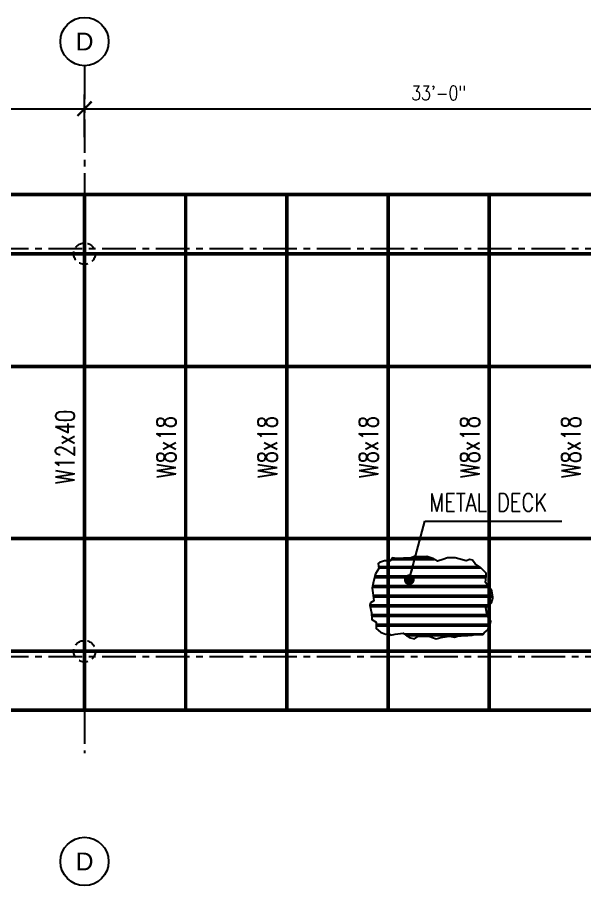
# Model space of a CAD drawing. Header units: inches. Extents: x 58342 to 61343, y 11242 to 14225.
# Drawn here: x 59772.2 to 60089.4, y 12732.9 to 13217.8 of the extents above; entities that cross this region are included whole.
import ezdxf
from ezdxf.enums import TextEntityAlignment as Align

# ---------------------------------------------------------------- set-up
doc = ezdxf.new("R2010")
doc.units = ezdxf.units.IN
doc.header["$MEASUREMENT"] = 0
doc.header["$PDMODE"] = 3
doc.linetypes.add('CENTER', pattern=[2, 1.25, -0.25, 0.25, -0.25])
doc.linetypes.add('HIDDEN', pattern=[0.375, 0.25, -0.125])
for name, color, linetype in [('A-RCC-SHWL', 4, 'Continuous'), ('BEAM-1', 3, 'HIDDEN'), ('DIM', 2, 'Continuous'), ('GC', 3, 'Continuous'), ('GIRDER', 6, 'HIDDEN'), ('Grid line', 1, 'CENTER'), ('GT', 4, 'Continuous'), ('L', 2, 'Continuous'), ('N-DIM-Z', 126, 'Continuous'), ('SLAB', 3, 'Continuous'), ('TEXT3', 4, 'Continuous')]:
    doc.layers.add(name, color=color, linetype=linetype)
doc.styles.add('3-32', font='simplex.shx', dxfattribs={"width": 0.75, "height": 10.6666})
doc.styles.add('dim', font='arial.ttf')
doc.styles.add('DIM 1_4 (A)', font='simplex.shx', dxfattribs={"width": 0.8})
doc.styles.add('DIM 1_8 (A)', font='simplex.shx', dxfattribs={"width": 0.8})
doc.dimstyles.new('DIM 1_8 (A)', dxfattribs={"dimtxt": 8, "dimasz": 8, "dimexe": 8, "dimexo": 8, "dimgap": 4, "dimtad": 1, "dimdec": 0, "dimzin": 3, "dimdsep": 46, "dimlunit": 4, "dimtxsty": 'DIM 1_8 (A)', "dimblk": 'ARCHTICK', "dimcen": 8, "dimdle": 8, "dimclrd": 2, "dimclre": 2, "dimclrt": 3, "dimadec": 0, "dimazin": 2, "dimtfac": 1, "dimtdec": 0, "dimtofl": 0, "dimtmove": 0, "dimatfit": 3, "dimfxl": 0, "dimtolj": 1, "dimtzin": 0, "dimlwd": -1, "dimlwe": -1, "dimarcsym": 0})

# ---------------------------------------------------------------- blocks, each defined once
blk = doc.blocks.new('_ARCHTICK')
at = {"color": 0, "linetype": 'ByBlock', "const_width": 0.15}
blk.add_lwpolyline([(-0.5, -0.5), (0.5, 0.5)], dxfattribs=at)
blk = doc.blocks.new('*D1074')
at = {"layer": 'DEFPOINTS', "color": 0, "transparency": 16777216}
for p in [(59809.78, 13166.79), (59605.78, 13142.79), (59809.78, 13142.79)]:
    blk.add_point(p, dxfattribs=at)
at = {"layer": 'DIM', "color": 2, "transparency": 16777216}
for p, q in [((59605.78, 13150.79), (59605.78, 13174.79)), ((59809.78, 13150.79), (59809.78, 13174.79)), ((59597.78, 13166.79), (59817.78, 13166.79))]:
    blk.add_line(p, q, dxfattribs=at)
at = {"layer": 'DIM', "color": 2, "transparency": 16777216, "xscale": 8, "yscale": 8, "zscale": 8, "rotation": 180}
blk.add_blockref('_ARCHTICK', (59605.78, 13166.79), dxfattribs=at)
at = {"layer": 'DIM', "color": 2, "transparency": 16777216, "xscale": 8, "yscale": 8, "zscale": 8}
blk.add_blockref('_ARCHTICK', (59809.78, 13166.79), dxfattribs=at)
at = {"layer": 'DIM', "color": 3, "transparency": 16777216, "insert": (59707.78, 13175.55), "char_height": 8, "attachment_point": 5, "style": 'DIM 1_8 (A)'}
blk.add_mtext('\\A1;17\'-0"', dxfattribs=at)
blk = doc.blocks.new('*D1075')
at = {"layer": 'DEFPOINTS', "color": 0, "transparency": 16777216}
for p in [(60205.78, 13166.79), (59809.78, 13142.79), (60205.78, 13142.79)]:
    blk.add_point(p, dxfattribs=at)
at = {"layer": 'DIM', "color": 2, "transparency": 16777216}
for p, q in [((59809.78, 13150.79), (59809.78, 13174.79)), ((60205.78, 13150.79), (60205.78, 13174.79)), ((59801.78, 13166.79), (60213.78, 13166.79))]:
    blk.add_line(p, q, dxfattribs=at)
at = {"layer": 'DIM', "color": 2, "transparency": 16777216, "xscale": 8, "yscale": 8, "zscale": 8, "rotation": 180}
blk.add_blockref('_ARCHTICK', (59809.78, 13166.79), dxfattribs=at)
at = {"layer": 'DIM', "color": 2, "transparency": 16777216, "xscale": 8, "yscale": 8, "zscale": 8}
blk.add_blockref('_ARCHTICK', (60205.78, 13166.79), dxfattribs=at)
at = {"layer": 'DIM', "color": 3, "transparency": 16777216, "insert": (60007.78, 13175.55), "char_height": 8, "attachment_point": 5, "style": 'DIM 1_8 (A)'}
blk.add_mtext('\\A1;33\'-0"', dxfattribs=at)
blk = doc.blocks.new('A$C06E30DF9')
at = {"layer": 'GIRDER', "color": 2, "linetype": 'Continuous', "ltscale": 5}
for p, q in [((14.28, 4.51), (60.3, 4.51)), ((35.03, 6.28), (56.19, 6.28)), ((0.37, -2.97), (108.52, -2.97)), ((0.59, -4.74), (110.84, -4.74)), ((0.59, -4.74), (110.84, -4.74)), ((-4.28, -15.12), (116.3, -15.12)), ((-4.28, -15.12), (116.3, -15.12)), ((-3.69, -13.35), (116.45, -13.35)), ((-6.56, -25.49), (119.6, -25.49)), ((-6.56, -25.49), (119.6, -25.49)), ((-6.08, -23.72), (118.22, -23.72)), ((-5.59, -34.1), (123.06, -34.1)), ((-5.39, -35.87), (123.3, -35.87)), ((-5.39, -35.87), (123.3, -35.87)), ((-9.12, -44.47), (119.7, -44.47)), ((-8.88, -46.25), (117.71, -46.25)), ((-8.88, -46.25), (117.71, -46.25)), ((-7.36, -54.85), (117.14, -54.85)), ((-7.23, -56.62), (117.66, -56.62)), ((-2.4, -65.23), (120.74, -65.23)), ((-2.4, -67), (119.99, -67)), ((27.52, -75.6), (113.18, -75.6)), ((30.05, -77.37), (96.69, -77.37))]:
    blk.add_line(p, q, dxfattribs=at)
at = {"layer": 'SLAB', "color": 1, "linetype": 'Continuous', "ltscale": 5}
blk.add_lwpolyline([(1.18, 1.22), (0, 0), (0.66, -5.32), (-2.93, -11.07), (-4.28, -15.11), (-5.39, -21.2), (-6.81, -26.39), (-5.87, -31.51), (-4.9, -40.24), (-8.28, -42.39), (-9.2, -44.65), (-7.47, -53.24), (-6.96, -60.4), (-2.4, -62.95), (-2.4, -70.11), (2.22, -73.9), (7.78, -75.98), (11.68, -75.79), (13.45, -77), (18.15, -75.96), (26.8, -75.1), (33.4, -79.72), (38.86, -81.08), (42.76, -78.48), (54.54, -78.09), (62.51, -80.99), (67.45, -79.47), (76.89, -78.29), (82.17, -79.4), (85.34, -78.22), (93.62, -77.58), (101.24, -77.07), (104.45, -76.54), (112.58, -76.27), (114.22, -74.44), (118.15, -71.29), (120.72, -65.3), (121.25, -62.54), (117.31, -56.05), (116.11, -47.67), (122.22, -42.24), (123.34, -37.38), (123.34, -36.19), (122.44, -29.43), (121.05, -27.36), (115.71, -20.49), (116.47, -13.58), (116.16, -10.43), (113.57, -7.48), (110.15, -4.06), (104.37, -0.2), (101.66, 3.67), (99.99, 4.06), (98.74, 4.55), (94.74, 2.95), (83, 6.06), (74.52, 6.06), (69.57, 4.36), (63.86, 2.73), (58.62, 5.35), (52.33, 7.76), (45.28, 7.15), (39.01, 7.77), (34.24, 5.98), (27.14, 5.98), (19.85, 5.37), (15.4, 6.06), (13.07, 2.8), (6.5, 3.06)], close=True, dxfattribs=at)

msp = doc.modelspace()

# ---------------------------------------------------------------- linework, layer by layer
at = {"layer": 'A-RCC-SHWL', "linetype": 'HIDDEN', "ltscale": 20}
for centre in [(59809.7841881, 13085.7919961), (59809.7841881, 12863.7919961)]:
    msp.add_circle(centre, 6, dxfattribs=at)
at = {"layer": 'BEAM-1', "ltscale": 26}
msp.add_lwpolyline([(59275.7841881, 12830.7919961), (61318.7841881, 12830.7919961), (61318.7841881, 13118.7919961), (59275.7841881, 13118.7919961)], close=True, dxfattribs=at)
at = {"layer": 'GC'}
for centre in [(59809.7841881, 13204.2919961), (59809.7841881, 12746.3575469)]:
    msp.add_circle(centre, 13.5, dxfattribs=at)
at = {"layer": 'Grid line', "ltscale": 15}
for p, q in [((59809.7841881, 13190.7919961), (59809.7841881, 12806.7919961)), ((59219.7254211, 13088.7919961), (61342.7841881, 13088.7919961)), ((59219.7254211, 12860.7919961), (61342.7841881, 12860.7919961))]:
    msp.add_line(p, q, dxfattribs=at)
at = {"layer": 'L', "color": 3, "linetype": 'CENTER', "ltscale": 12, "const_width": 2}
for points in [[(61317.7841881, 13118.7919961), (59275.7841881, 13118.7919961)], [(59866.3556167, 12830.7919961), (59866.3556167, 13118.7919961)], [(59922.9270452, 12830.7919961), (59922.9270452, 13118.7919961)], [(59979.4984738, 12830.7919961), (59979.4984738, 13118.7919961)], [(60036.0699024, 12830.7919961), (60036.0699024, 13118.7919961)], [(61318.7841881, 12830.7919961), (59275.7841881, 12830.7919961)]]:
    msp.add_lwpolyline(points, dxfattribs=at)
at = {"layer": 'L', "color": 4, "linetype": 'CENTER', "ltscale": 12, "const_width": 2}
msp.add_lwpolyline([(59809.7841881, 12830.7919961), (59809.7841881, 13118.7919961)], dxfattribs=at)
at = {"layer": 'L', "color": 5, "linetype": 'CENTER', "ltscale": 12, "const_width": 2}
for points in [[(61318.7841881, 13085.7919961), (59275.7841881, 13085.7919961)], [(61318.7841881, 13022.7919961), (59275.7841881, 13022.7919961)], [(61318.7841881, 12926.7919961), (59275.7841881, 12926.7919961)], [(61318.685224, 12863.7919961), (59275.685224, 12863.7919961)]]:
    msp.add_lwpolyline(points, dxfattribs=at)

# ---------------------------------------------------------------- block references
at = {"layer": 'L', "color": 2, "xscale": 0.5184000000000002, "yscale": 0.5184000000000002, "zscale": 0.5184000000000002}
msp.add_blockref('A$C06E30DF9', (59974.039976, 12912.7274897), dxfattribs=at)

# ---------------------------------------------------------------- texts
at = {"layer": 'GT', "color": 4, "style": 'dim'}
for p in [(59809.7841881, 13204.2919961), (59809.7841881, 12746.3575469)]:
    msp.add_text('D', height=10, dxfattribs=at).set_placement(p, align=Align.MIDDLE_CENTER)
at = {"layer": 'N-DIM-Z', "color": 2, "char_height": 10.6666, "attachment_point": 5, "rotation": 90, "style": '3-32'}
for s, insert in [('\\A1;W12x40', (59798.9387038, 12977.8385457)), ('\\A1;W8x18', (59855.5101323, 12977.8385457)), ('\\A1;W8x18', (59912.0815609, 12977.8385457)), ('\\A1;W8x18', (59968.6529895, 12977.8385457)), ('\\A1;W8x18', (60025.224418, 12977.8385457)), ('\\A1;W8x18', (60081.7958466, 12977.8385457))]:
    msp.add_mtext(s, dxfattribs=dict(at, insert=insert))
at = {"layer": 'TEXT3', "color": 3, "insert": (60035.5719944, 12946.883145), "char_height": 10, "attachment_point": 5, "style": 'DIM 1_4 (A)'}
msp.add_mtext('METAL DECK', dxfattribs=at)

# ---------------------------------------------------------------- dimensions: what is measured, and where the dimension line sits
at = {"layer": 'DIM'}
for base, p1, p2, picture, middle in [((59809.7841881, 13166.7919961), (59605.7841881, 13142.7919961), (59809.7841881, 13142.7919961), '*D1074', (59707.7841881, 13175.5539008)), ((60205.7841881, 13166.7919961), (59809.7841881, 13142.7919961), (60205.7841881, 13142.7919961), '*D1075', (60007.7841881, 13175.5539008))]:
    dim = msp.add_linear_dim(base=base, p1=p1, p2=p2, angle=180, dimstyle='DIM 1_8 (A)', dxfattribs=at)
    dim.commit()
    dim.dimension.update_dxf_attribs({"geometry": picture, "text_midpoint": middle})

# ---------------------------------------------------------------- leaders
msp.add_leader([(59991.3320057, 12903.7157515), (60000.1090012, 12936.5050486), (60076.6213097, 12936.5050486)], dimstyle='DIM 1_8 (A)', override={"dimasz": 6, "dimldrblk": 'Dot'}, dxfattribs=at)

doc.saveas('drawing.dxf')
